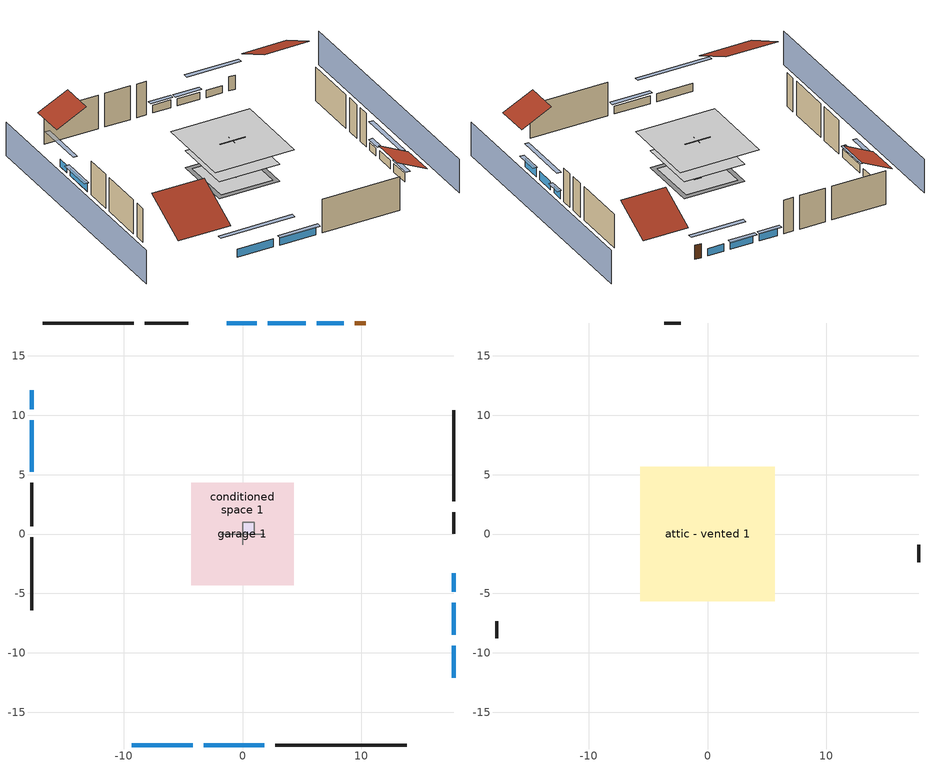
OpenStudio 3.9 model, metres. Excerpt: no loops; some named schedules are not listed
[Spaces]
garage 1
 floor foundation (Slab1 construction): -3.66,-3.66 -3.66,3.66 3.66,3.66 3.66,-3.66 z0
 wall outside (Wall1 construction): -17.77,4.33 -17.77,0.67 z0:4.88
 wall outside (Wall2 construction): -4.56,17.77 -8.22,17.77 z0:4.88
 wall outside (Wall12 construction): 17.77,0 17.77,1.83 z0:4.88
 wall to conditioned space 1 (Wall5 construction Reversed): -1.83,0 1.83,0 z0:4.88
 wall to conditioned space 1 (Wall6 construction Reversed): 0,-0.91 0,0.91 z0:4.88
conditioned space 1
 floor to garage 1 (Floor1 construction): -3.66,-3.66 -3.66,3.66 3.66,3.66 3.66,-3.66 z0
 floor foundation (Slab2 construction): -4.31,-4.31 -4.31,4.31 4.31,4.31 4.31,-4.31 z0
 floor adiabatic (AdiabaticFloorConstruction): -4.31,-4.31 -4.31,4.31 4.31,4.31 4.31,-4.31 z2.44
 wall outside (Wall3 construction): 2.78,-17.77 13.84,-17.77 z0:4.88
 wall outside (Wall4 construction): -17.77,-0.26 -17.77,-6.41 z0:4.88
 wall outside (Wall7 construction): -9.15,17.77 -16.84,17.77 z0:4.88
 wall outside (Wall8 construction): 17.77,2.76 17.77,10.41 z0:4.88
 wall outside (AdiabaticWallConstruction): -9.32,-17.77 -4.2,-17.77 / -3.27,-17.77 1.85,-17.77 z0:1.16; -17.77,12.1 -17.77,10.52 / 5.32,17.77 2.14,17.77 z0:1.07; -17.77,9.6 -17.77,5.25 / 1.21,17.77 -1.34,17.77 z0:1.13; 8.54,17.77 6.25,17.77 / 17.77,-4.85 17.77,-3.3 z0:1.04; 17.77,-8.48 17.77,-5.78 / 17.77,-12.1 17.77,-9.4 z0:1.22
 wall outside (AdiabaticWallConstruction 1): 10.39,17.77 9.47,17.77 z0:2.03
 window (WindowConstruction): -9.32,-17.77 -4.2,-17.77 z0:1.16
 window (WindowConstruction 1): -3.27,-17.77 1.85,-17.77 z0:1.16
 window (WindowConstruction 2): -17.77,12.1 -17.77,10.52 z0:1.07
 window (WindowConstruction 3): -17.77,9.6 -17.77,5.25 z0:1.13
 window (WindowConstruction 4): 8.54,17.77 6.25,17.77 z0:1.04
 window (WindowConstruction 5): 5.32,17.77 2.14,17.77 z0:1.07
 window (WindowConstruction 6): 1.21,17.77 -1.33,17.77 z0:1.13
 window (WindowConstruction 7): 17.77,-8.47 17.77,-5.78 z0:1.22
 window (WindowConstruction 8): 17.77,-4.85 17.77,-3.3 z0:1.04
 window (WindowConstruction 9): 17.77,-12.1 17.77,-9.4 z0:1.22
 door (Door): 10.39,17.77 9.47,17.77 z0:2.03
 ceiling adiabatic (AdiabaticFloorConstruction): 4.31,-4.31 4.31,4.31 -4.31,4.31 -4.31,-4.31 z2.44
central ac and furnace airloop ret air space
 floor adiabatic (AdiabaticConst): 0,0 0,1 1,1 1,0 z0
 wall adiabatic (AdiabaticConst): 0,1 0,0 1,0 1,1 0,1 z0:1
 ceiling adiabatic (AdiabaticConst): 1,0 1,1 0,1 0,0 z1
attic - vented 1
 floor to conditioned space 1 (Floor2 construction Reversed): -5.66,-5.66 -5.66,5.66 5.66,5.66 5.66,-5.66 z4.88
 wall outside (Wall9 construction): -17.77,-7.34 -17.77,-8.78 z0:4.88
 wall outside (Wall10 construction): 17.77,-2.37 17.77,-0.93 z0:4.88
 wall outside (Wall11 construction): -2.26,17.77 -3.64,17.77 z0:4.88
 roof outside (Roof1 construction): -10.24,-17.77,4.88 -10.24,-11.04,8.24 -17.77,-11.04,8.24 -17.77,-17.77,4.88
 roof outside (Roof2 construction): -17.77,13.03,4.88 -13.53,13.03,7 -13.53,17.77,7 -17.77,17.77,4.88
 roof outside (Roof3 construction): 17.77,-13.03,4.88 13.53,-13.03,7 13.53,-17.77,7 17.77,-17.77,4.88
 roof outside (Roof4 construction): 11.31,17.77,4.88 11.31,12,7.76 17.77,12,7.76 17.77,17.77,4.88
shading: 22.34,-17.77 22.34,17.77 / -22.34,17.77 -22.34,-17.77 z0:4.88; -1.46,-17.77 -12.06,-17.77 -12.06,-18.38 -1.46,-18.38 z3.9; 2.15,-17.77 -3.57,-17.77 -3.57,-18.38 2.15,-18.38 z1.46; -17.77,7.78 -17.77,14.84 -18.38,14.84 -18.38,7.78 z3.81; -17.77,4.95 -17.77,9.9 -18.38,9.9 -18.38,4.95 z1.43; 3.5,17.77 11.29,17.77 11.29,18.38 3.5,18.38 z3.78; 1.84,17.77 5.62,17.77 5.62,18.38 1.84,18.38 z1.37; -1.64,17.77 1.52,17.77 1.52,18.38 -1.64,18.38 z1.43; 17.77,-3.03 17.77,-11.22 18.38,-11.22 18.38,-3.03 z3.96; 17.77,-2.99 17.77,-5.15 18.38,-5.15 18.38,-2.99 z1.34; 17.77,-9.1 17.77,-12.41 18.38,-12.41 18.38,-9.1 z1.52
[Site]
Portland Intl Arpt_OR: Latitude {deg}=45.59; Longitude {deg}=-122.6; Time Zone {hr}=-8; Elevation {m}=33; Terrain=Suburbs; Keep Site Location Information=Yes
[Site:GroundTemperature:Shallow]
10.2558, 8.96328, 8.85977, 9.47314, 11.9355, 14.3863, 16.5111, 17.8571, 17.9714, 16.8767, 14.8061, 12.4304
[Site:WaterMainsTemperature]
Calculation Method=Schedule; Temperature Schedule=mains temperature schedule
[Building]
Building 1
[Material] Roughness=Rough
Name | Thickness {m} | Conductivity {W/m-K} | Density {kg/m3} | Specific Heat {J/kg-K} | Thermal Absorptance | Solar Absorptance | Visible Absorptance
asphalt or fiberglass shingles | 0.00635 | 0.162714 | 1121.4 | 1465.45 | 0.9 | 0.85 | 0.85
roof rigid ins | 0.00281632 | 0.029427 | 32.04 | 1214.23 | 0.9 | 0.7 | 0.7
osb sheathing 0.5 in. | 0.0127 | 0.115458 | 512.64 | 1214.23 | 0.9 | 0.6 | 0.6
wood siding | 0.0254 | 0.102417 | 544.68 | 1172.36 | 0.9 | 0.85 | 0.85
osb sheathing 0.5 in. 1 | 0.0127 | 0.115458 | 512.64 | 1214.23 | 0.9 | 0.7 | 0.7
wall stud and cavity | 0.1397 | 0.727959 | 139.0536 | 1170.24 | 0.9 | 0.6 | 0.6
wall stud and cavity 1 | 0.1397 | 0.550994 | 139.0536 | 1170.24 | 0.9 | 0.7 | 0.7
gypsum board | 0.0127 | 0.160291 | 801 | 837.4 | 0.9 | 0.6 | 0.6
osb sheathing 0.5 in. 2; osb sheathing 0.5 in. 3 | 0.0127 | 0.115458 | 512.64 | 1214.23
wall stud and cavity 2 | 0.1397 | 0.335416 | 139.0536 | 1170.24 | 0.9 | 0.7 | 0.7
floor stud and cavity | 0.1397 | 0.923637 | 92.3553 | 1139.71 | 0.9 | 0.7 | 0.7
osb sheathing 0.75 in. | 0.01905 | 0.115458 | 512.64 | 1214.23 | 0.9 | 0.7 | 0.7
floor covering | 0.0127 | 0.0433444 | 54.468 | 1339.84 | 0.9 | 0.6 | 0.6
ceiling loosefill ins | 0.0846667 | 0.0480833 | 16.02 | 1046.75 | 0.9 | 0.7 | 0.7
ceiling stud and cavity | 0.1397 | 0.0920385 | 65.682 | 1177.47 | 0.9 | 0.7 | 0.7
concrete 4.0 in. | 0.1016 | 1.803125 | 2242.8 | 837.4 | 0.9 | 0.7 | 0.7
floor covering 1 | 0.0127 | 0.0450781 | 54.468 | 1339.84 | 0.9 | 0.9 | 0.9
wood siding 1; wood siding 2 | 0.0254 | 0.102417 | 544.68 | 1172.36
wall rigid ins; floor rigid ins | 0.512978 | 0.029427 | 32.04 | 1214.23 | 0.9 | 0.7 | 0.7
wall stud and cavity 3 | 0.0889 | 0.380278 | 52.3479 | 1209.89 | 0.9 | 0.7 | 0.7
door material | 0.04445 | 0.0612267 | 512.64 | 1214.23 | 0.9 | 0.7 | 0.7
floor stud and cavity 1 | 0.1397 | 1.75129 | 37.0049 | 1207.88 | 0.9 | 0.7 | 0.7
wall stud and cavity 4 | 0.0889 | 0.391764 | 83.0341 | 1211.67 | 0.9 | 0.7 | 0.7
furniture material conditioned space 1; furniture material garage 1 | 0.1524 | 0.115458 | 640.8 | 1214.23 | 0.9 | 0.6 | 0.6
[Construction]
Roof1 construction; Roof2 construction; Roof3 construction; Roof4 construction: asphalt or fiberglass shingles, roof rigid ins, osb sheathing 0.5 in.
Wall1 construction; Wall2 construction: wood siding, osb sheathing 0.5 in. 1, wall stud and cavity
Wall3 construction; Wall4 construction: wood siding, osb sheathing 0.5 in. 1, wall stud and cavity 1, gypsum board
Wall5 construction Reversed: gypsum board, wall stud and cavity 2, osb sheathing 0.5 in. 2
Wall6 construction Reversed: gypsum board, wall stud and cavity 2, osb sheathing 0.5 in. 3
Wall7 construction; Wall8 construction: wood siding, osb sheathing 0.5 in. 3, wall stud and cavity 1, gypsum board
Wall9 construction; Wall10 construction; Wall11 construction; Wall12 construction: wood siding, osb sheathing 0.5 in. 3, wall stud and cavity
Floor1 construction: floor stud and cavity, osb sheathing 0.75 in., floor covering
Floor2 construction Reversed: gypsum board, ceiling stud and cavity, ceiling loosefill ins
Slab1 construction: concrete 4.0 in.
Slab2 construction: concrete 4.0 in., floor covering 1
WindowConstruction; WindowConstruction 1; WindowConstruction 2; WindowConstruction 3; WindowConstruction 4; WindowConstruction 5; WindowConstruction 6; WindowConstruction 7; WindowConstruction 8; WindowConstruction 9: WindowMaterial
AdiabaticWallConstruction: wood siding 1, wall rigid ins, wall stud and cavity 3, gypsum board
Door: door material
AdiabaticWallConstruction 1: wood siding 2, wall rigid ins, wall stud and cavity 3, gypsum board
AdiabaticFloorConstruction: floor stud and cavity 1, floor rigid ins, osb sheathing 0.75 in., floor covering
PartitionWallConstruction: gypsum board, wall stud and cavity 4, gypsum board
furniture construction conditioned space 1: furniture material conditioned space 1
furniture construction garage 1: furniture material garage 1
AdiabaticConst: Adiabatic
[WindowMaterial:SimpleGlazingSystem]
WindowMaterial: U-Factor {W/m2-K}=2.15764; Solar Heat Gain Coefficient=0.44
[Material:NoMass]
Adiabatic: Roughness=Rough; Thermal Resistance {m2-K/W}=176.1
[ThermalZone] Multiplier=1; Use Ideal Air Loads=No
Name | Volume {m3} | Thermostat
conditioned space | 493.619 | conditioned space temperature setpoint
attic - vented | 107.906
garage | 130.484
central ac and furnace airloop ret air zone | 1
[Sizing:Zone] Zone Cooling Design Supply Air Temperature Input Method=SupplyAirTemperature; Zone Cooling Design Supply Air Temperature {C}=14; Zone Cooling Design Supply Air Temperature Difference {deltaC}=11.11; Zone Heating Design Supply Air Temperature Input Method=SupplyAirTemperature; Zone Heating Design Supply Air Temperature {C}=40; Zone Heating Design Supply Air Temperature Difference {deltaC}=11.11; Zone Cooling Design Supply Air Humidity Ratio {kg-H2O/kg-air}=0.0085; Zone Heating Design Supply Air Humidity Ratio {kg-H2O/kg-air}=0.008; Cooling Design Air Flow Method=DesignDay; Heating Design Air Flow Method=DesignDay; Account for Dedicated Outdoor Air System=No; Dedicated Outdoor Air System Control Strategy=NeutralSupplyAir; Dedicated Outdoor Air Low Setpoint Temperature for Design {C}=autosize; Dedicated Outdoor Air High Setpoint Temperature for Design {C}=autosize; Zone Load Sizing Method=Sensible Load Only No Latent Load; Zone Latent Cooling Design Supply Air Humidity Ratio Input Method=HumidityRatioDifference; Zone Cooling Design Supply Air Humidity Ratio Difference {kgWater/kgDryAir}=0.005; Zone Latent Heating Design Supply Air Humidity Ratio Input Method=HumidityRatioDifference; Zone Humidification Design Supply Air Humidity Ratio Difference {kgWater/kgDryAir}=0.005; Sizing Option=Coincident
attic - vented; garage; central ac and furnace airloop ret air zone
[Space]
Name | Thermal Zone | Volume {m3}
conditioned space 1 | conditioned space | 493.619
attic - vented 1 | attic - vented | 107.906
garage 1 | garage | 130.484
central ac and furnace airloop ret air space | central ac and furnace airloop ret air zone
[ThermostatSetpoint:DualSetpoint]
conditioned space temperature setpoint: Heating Setpoint Temperature Schedule=heating setpoint; Cooling Setpoint Temperature Schedule=cooling setpoint; Temperature Difference Between Cutout And Setpoint {deltaC}=0
[Foundation:Kiva] Wall Height Above Grade {m}=0.1016; Wall Depth Below Slab {m}=0.2032
Name | Initial Indoor Air Temperature {C}
Foundation Kiva 1 | 13.4258
Foundation Kiva 2 | 17.7778
[Foundation:Kiva:Settings]
Soil Conductivity {W/m-K}=1.3848; Soil Density {kg/m3}=1842.3; Soil Specific Heat {J/kg-K}=418.7; Ground Solar Absorptivity=0.9; Ground Thermal Absorptivity=0.9; Ground Surface Roughness {m}=0.03; Far-Field Width {m}=40; Deep-Ground Boundary Condition=ZeroFlux; Deep-Ground Depth {m}=40; Minimum Cell Dimension {m}=0.2; Maximum Cell Growth Coefficient=3; Simulation Timestep=Timestep
[SurfaceProperty:ExposedFoundationPerimeter] Exposed Perimeter Calculation Method=TotalExposedPerimeter
Name | Total Exposed Perimeter {m}
Slab1 | 18.288
Slab2 | 31.02864
[SurfaceProperty:IncidentSolarMultiplier] Incident Solar Multiplier=1; Incident Solar Multiplier Schedule=trans schedule winter=0.85 summer=0.7
Window1; Window2; Window3; Window4; Window5; Window6; Window7; Window8; Window9; Window10
[InternalMass:Definition] Design Level Calculation Method=SurfaceArea
Name | Construction | Surface Area {m2}
partition wall mass | PartitionWallConstruction | 202.436
furniture mass conditioned space 1 | furniture construction conditioned space 1 | 80.97429
furniture mass garage 1 | furniture construction garage 1 | 5.35122
[InternalMass] Multiplier=1
Name | Internal Mass Definition | Space or SpaceType
partition wall mass | partition wall mass | conditioned space 1
furniture mass conditioned space 1 | furniture mass conditioned space 1 | conditioned space 1
furniture mass garage 1 | furniture mass garage 1 | garage 1
[Fan:SystemModel]
central ac and furnace supply fan: Availability Schedule=Always On Discrete; Design Maximum Air Flow Rate {m3/s}=0.70037; Speed Control Method=Discrete; Electric Power Minimum Flow Rate Fraction=0.2; Design Pressure Rise {Pa}=500; Motor Efficiency=1; Motor In Air Stream Fraction=1; Design Electric Power Consumption {W}=autosize; Design Power Sizing Method=PowerPerFlow; Electric Power Per Unit Flow Rate {W/(m3/s)}=1059.44; Electric Power Per Unit Flow Rate Per Unit Pressure {W-s/m3-Pa}=1.66667; Fan Total Efficiency=0.7; Motor Loss Radiative Fraction=0; Speed Flow Fraction 1=0.72372; Speed Electric Power Fraction 1=0.37906; Speed Flow Fraction 2=1; Speed Electric Power Fraction 2=1
[EnergyManagementSystem:Sensor]
Name | Output Variable or Output Meter Index Key | Output Variable or Output Meter
central_ac_and_furnace_supply_fan_s; central_ac_and_furnace_supply_fan_s_1 | central ac and furnace supply fan | Fan Electricity Energy
water_heater_T_set | water heater setpoint | Schedule Value
out_pb_s |  | Site Outdoor Air Barometric Pressure
out_wt_s |  | Site Outdoor Air Humidity Ratio
site_vw_s |  | Site Wind Speed
cool_season | cooling season schedule | Schedule Value
central_ac_and_furnace_airloop_Fan_RTF_s | central ac and furnace supply fan | Fan Runtime Fraction Speed 1
central_ac_and_furnace_airloop_Fan_RTF_s_1 | central ac and furnace supply fan | Fan Runtime Fraction Speed 2
central_ac_and_furnace_airloop_AH_MFR_s | Node 6 | System Node Mass Flow Rate
central_ac_and_furnace_airloop_AH_VFR_s | Node 6 | System Node Current Density Volume Flow Rate
central_ac_and_furnace_airloop_AH_Tout_s | Node 6 | System Node Temperature
central_ac_and_furnace_airloop_AH_Wout_s | Node 6 | System Node Humidity Ratio
central_ac_and_furnace_airloop_RA_T_s | Node 9 | System Node Temperature
central_ac_and_furnace_airloop_Ra_W_s | Node 9 | System Node Humidity Ratio
central_ac_and_furnace_airloop_0_DZ_T_s | attic - vented | Zone Air Temperature
central_ac_and_furnace_airloop_0_DZ_W_s | attic - vented | Zone Mean Air Humidity Ratio
natural_vent_s | natural vent schedule | Schedule Value
htg_sp_s | heating setpoint | Schedule Value
clg_sp_s | cooling setpoint | Schedule Value
mech_vent_range_fan_0_sch_s | mech vent range fan 0 schedule | Schedule Value
mech_vent_bath_fan_0_sch_s | mech vent bath fan 0 schedule | Schedule Value
clothes_dryer_exhaust_0_sch_s | clothes_dryer | Schedule Value
htg_load_cond |  | Heating:EnergyTransfer:Zone:CONDITIONED SPACE
clg_load_cond |  | Cooling:EnergyTransfer:Zone:CONDITIONED SPACE
htg_load_duct |  | Heating:EnergyTransfer:Zone:CENTRAL AC AND FURNACE AIRLOOP RET AIR ZONE
clg_load_duct |  | Cooling:EnergyTransfer:Zone:CENTRAL AC AND FURNACE AIRLOOP RET AIR ZONE
s_conv | Floor1 | Surface Inside Face Convection Heat Gain Energy
s_ig | Floor1 | Surface Inside Face Internal Gains Radiation Heat Gain Energy
s_sol | Floor1 | Surface Inside Face Solar Radiation Heat Gain Energy
s_lgt | Floor1 | Surface Inside Face Lights Radiation Heat Gain Energy
s_surf | Floor1 | Surface Inside Face Net Surface Thermal Radiation Heat Gain Energy
s_conv_1 | Floor2 | Surface Inside Face Convection Heat Gain Energy
s_ig_1 | Floor2 | Surface Inside Face Internal Gains Radiation Heat Gain Energy
s_sol_1 | Floor2 | Surface Inside Face Solar Radiation Heat Gain Energy
s_lgt_1 | Floor2 | Surface Inside Face Lights Radiation Heat Gain Energy
s_surf_1 | Floor2 | Surface Inside Face Net Surface Thermal Radiation Heat Gain Energy
s_conv_2 | inferred conditioned ceiling | Surface Inside Face Convection Heat Gain Energy
s_ig_2 | inferred conditioned ceiling | Surface Inside Face Internal Gains Radiation Heat Gain Energy
s_sol_2 | inferred conditioned ceiling | Surface Inside Face Solar Radiation Heat Gain Energy
s_lgt_2 | inferred conditioned ceiling | Surface Inside Face Lights Radiation Heat Gain Energy
s_surf_2 | inferred conditioned ceiling | Surface Inside Face Net Surface Thermal Radiation Heat Gain Energy
s_conv_3 | inferred conditioned floor | Surface Inside Face Convection Heat Gain Energy
s_ig_3 | inferred conditioned floor | Surface Inside Face Internal Gains Radiation Heat Gain Energy
s_sol_3 | inferred conditioned floor | Surface Inside Face Solar Radiation Heat Gain Energy
s_lgt_3 | inferred conditioned floor | Surface Inside Face Lights Radiation Heat Gain Energy
s_surf_3 | inferred conditioned floor | Surface Inside Face Net Surface Thermal Radiation Heat Gain Energy
s_conv_4 | Slab2 | Surface Inside Face Convection Heat Gain Energy
s_ig_4 | Slab2 | Surface Inside Face Internal Gains Radiation Heat Gain Energy
s_sol_4 | Slab2 | Surface Inside Face Solar Radiation Heat Gain Energy
s_lgt_4 | Slab2 | Surface Inside Face Lights Radiation Heat Gain Energy
s_surf_4 | Slab2 | Surface Inside Face Net Surface Thermal Radiation Heat Gain Energy
ss_sol | Door1 | Surface Inside Face Solar Radiation Heat Gain Energy
ss_lgt | Door1 | Surface Inside Face Lights Radiation Heat Gain Energy
ss_conv | Door1 | Surface Inside Face Convection Heat Gain Energy
ss_ig | Door1 | Surface Inside Face Internal Gains Radiation Heat Gain Energy
[OtherEquipment:Definition] Design Level Calculation Method=EquipmentLevel
Name | Design Level {W} | Fraction Latent | Fraction Radiant | Fraction Lost
water heater sens; central ac and furnace airloop_0 SupSensLkToCond; central ac and furnace airloop_0 SupCondToLv; central ac and furnace airloop_0 RetCondToRP; central ac and furnace airloop_0 RetSensLkToRP; central ac and furnace airloop_0 SupCondToDZ; central ac and furnace airloop_0 RetCondToDZ; central ac and furnace airloop_0 SupSensLkToDZ; mech vent house fan sensible load | 0 | 0 | 0 | 0
water heater lat; central ac and furnace airloop_0 SupLatLkToCond; central ac and furnace airloop_0 RetLatLkToRP; central ac and furnace airloop_0 SupLatLkToDZ; mech vent house fan latent load | 0 | 1 | 0 | 0
water heater energy adjustment1 | 0.01 | 0 | 0 | 1
clothes dryer 2 | 0 | 0.015 | 0.081 | 0.85
cooking range 2 | 0 | 0.08 | 0.432 | 0.2
general water use sensible | -43.4886 | 0 | 0.6 | 0
general water use latent | 44.1266 | 1 | 0 | 0
[OtherEquipment]
Name | Other Equipment Definition | Space or SpaceType | Schedule | Fuel Type
water heater sens | water heater sens | conditioned space 1 | Always On Discrete
water heater lat | water heater lat | conditioned space 1 | Always On Discrete
water heater energy adjustment1 | water heater energy adjustment1 | conditioned space 1 | Always On Discrete | Electricity
clothes dryer 1 | clothes dryer 2 | conditioned space 1 | clothes_dryer | Electricity
cooking range 1 | cooking range 2 | conditioned space 1 | cooking_range | Electricity
general water use sensible | general water use sensible | conditioned space 1 | general water use schedule
general water use latent | general water use latent | conditioned space 1 | general water use schedule
central ac and furnace airloop_0 SupSensLkToCond | central ac and furnace airloop_0 SupSensLkToCond | conditioned space 1 | Always On Discrete
central ac and furnace airloop_0 SupLatLkToCond | central ac and furnace airloop_0 SupLatLkToCond | conditioned space 1 | Always On Discrete
central ac and furnace airloop_0 SupCondToLv | central ac and furnace airloop_0 SupCondToLv | conditioned space 1 | Always On Discrete
central ac and furnace airloop_0 RetCondToRP | central ac and furnace airloop_0 RetCondToRP | central ac and furnace airloop ret air space | Always On Discrete
central ac and furnace airloop_0 RetSensLkToRP | central ac and furnace airloop_0 RetSensLkToRP | central ac and furnace airloop ret air space | Always On Discrete
central ac and furnace airloop_0 RetLatLkToRP | central ac and furnace airloop_0 RetLatLkToRP | central ac and furnace airloop ret air space | Always On Discrete
central ac and furnace airloop_0 SupCondToDZ | central ac and furnace airloop_0 SupCondToDZ | attic - vented 1 | Always On Discrete
central ac and furnace airloop_0 RetCondToDZ | central ac and furnace airloop_0 RetCondToDZ | attic - vented 1 | Always On Discrete
central ac and furnace airloop_0 SupSensLkToDZ | central ac and furnace airloop_0 SupSensLkToDZ | attic - vented 1 | Always On Discrete
central ac and furnace airloop_0 SupLatLkToDZ | central ac and furnace airloop_0 SupLatLkToDZ | attic - vented 1 | Always On Discrete
mech vent house fan sensible load | mech vent house fan sensible load | conditioned space 1 | Always On Discrete
mech vent house fan latent load | mech vent house fan latent load | conditioned space 1 | Always On Discrete
[ElectricEquipment:Definition] Design Level Calculation Method=EquipmentLevel
Name | Design Level {W} | Fraction Latent | Fraction Radiant | Fraction Lost
clothes washer | 283.103 | 0.03 | 0.162 | 0.7
clothes dryer | 3379.49 | 0.015 | 0.081 | 0.85
dishwasher | 251.385 | 0.3 | 0.18 | 0.4
fridge | 41.5354 | 0 | 0.6 | 0
cooking range | 1157.19 | 0.08 | 0.432 | 0.2
misc tv | 190.091 | 0 | 0.6 | 0
misc plug loads | 170.768 | 0.021 | 0.558 | 0.049
whole house fan; mech vent house fan | 0 | 0 | 0 | 1
mech vent house fan cfis | 0 | 0 | 0 | 0
mech vent range fan 0 | 30 | 0 | 0 | 1
mech vent bath fan 0 | 15 | 0 | 0 | 1
[ElectricEquipment] Space or SpaceType=conditioned space 1
Name | Electric Equipment Definition | Schedule
clothes washer | clothes washer | clothes_washer
clothes dryer | clothes dryer | clothes_dryer
dishwasher | dishwasher | dishwasher
fridge | fridge | fridge schedule
cooking range | cooking range | cooking_range
misc tv | misc tv | plug_loads_tv
misc plug loads | misc plug loads | plug_loads_other
whole house fan | whole house fan | Always On Discrete
mech vent house fan | mech vent house fan | mech vent house fan schedule
mech vent house fan cfis | mech vent house fan cfis | mech vent house fan cfis schedule
mech vent range fan 0 | mech vent range fan 0 | mech vent range fan 0 schedule
mech vent bath fan 0 | mech vent bath fan 0 | mech vent bath fan 0 schedule
[WaterUse:Equipment:Definition]
Name | Peak Flow Rate {m3/s}
clothes washer | 7.19372e-06
dishwasher | 4.40598e-06
[Lights:Definition] Design Level Calculation Method=LightingLevel; Fraction Radiant=0.6; Fraction Visible=0.2; Return Air Fraction=0
Name | Lighting Level {W}
interior lighting | 248.147
garage lighting | 7.17662
[Lights] Fraction Replaceable=1
Name | Lights Definition | Space or SpaceType | Schedule
interior lighting | interior lighting | conditioned space 1 | lighting_interior
garage lighting | garage lighting | garage 1 | lighting_garage
[Exterior:Lights:Definition]
exterior lighting: Design Level {W}=8.01452
[Exterior:Lights]
exterior lighting: Exterior Lights Definition=exterior lighting; Schedule=exterior lighting schedule
[People:Definition]
occupants: Number of People Calculation Method=People; Number of People {people}=2; Fraction Radiant=0.314171; Sensible Heat Fraction=0.56303; Carbon Dioxide Generation Rate {m3/s-W}=0; Enable ASHRAE 55 Comfort Warnings=No; Mean Radiant Temperature Calculation Type=EnclosureAveraged
[People]
occupants: People Definition=occupants; Space or SpaceType=conditioned space 1; Number of People Schedule=occupants; Activity Level Schedule=occupants activity schedule; Multiplier=1
[ZoneMixing] Schedule=Always On Continuous; Design Flow Rate Calculation Method=Flow/Zone; Design Flow Rate {m3/s}=0
Name | Zone or Space | Source Zone or Space
central ac and furnace airloop_0 ZoneMixDZToCond mix | conditioned space | attic - vented
central ac and furnace airloop_0 ZoneMixCondToDZ mix; whole house fan mix | attic - vented | conditioned space
[SpaceInfiltration:DesignFlowRate] Schedule=Always On Discrete; Design Flow Rate Calculation Method=Flow/Space; Design Flow Rate {m3/s}=0
Name | Space or SpaceType
natural vent flow; whole house fan flow; infil flow | conditioned space 1
attic_vented 1 duct leakage imbalance infil flow | attic - vented 1
[SpaceInfiltration:EffectiveLeakageArea] Schedule=Always On Discrete
Name | Space or SpaceType | Effective Air Leakage Area {cm2} | Stack Coefficient | Wind Coefficient
infil garage 1 | garage 1 | 271.837 | 0.000129147 | 4.38083e-05
infil attic - vented 1 | attic - vented 1 | 4265.37 | 0.000175901 | 4.25924e-05
